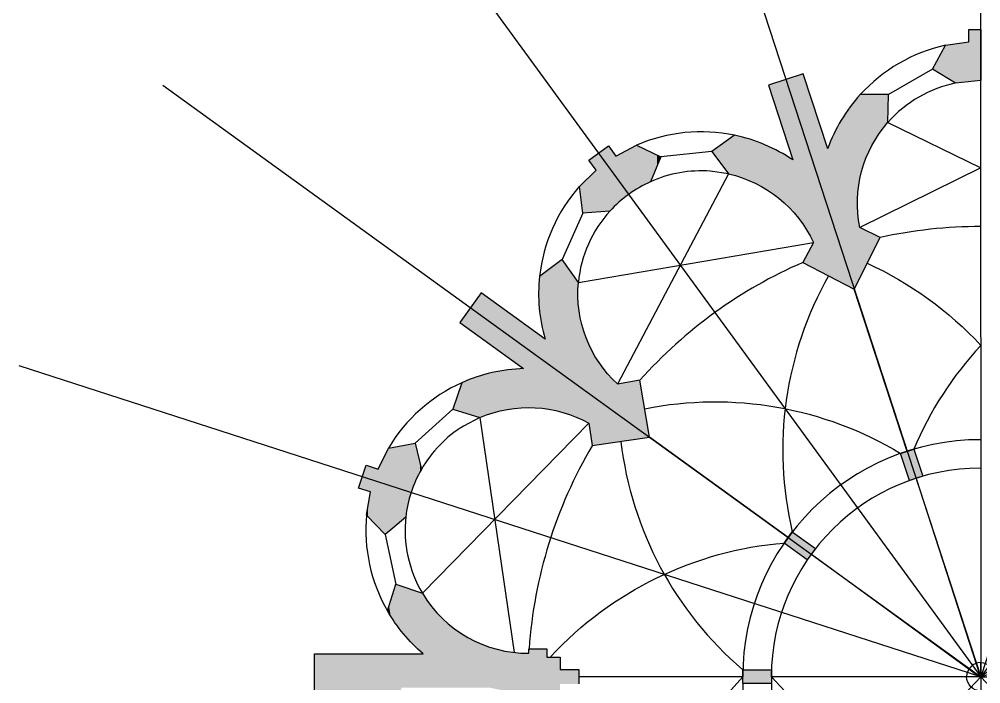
# Model space of a CAD drawing. Extents: x 77 to 121, y -270 to -21.
# Drawn here: x 76.76 to 97.76, y -253.08 to -238.56 of the extents above; entities that cross this region are included whole.
import ezdxf

# ---------------------------------------------------------------- set-up
doc = ezdxf.new("R2010")
doc.units = 0
for name, color, linetype in [('BASE_PLAN', 7, 'CONTINUOUS'), ('LINE_OF_SYMMETRY', 7, 'CONTINUOUS'), ('POCHE', 7, 'CONTINUOUS'), ('VAULT_LINES', 7, 'CONTINUOUS')]:
    doc.layers.add(name, color=color, linetype=linetype)

# ---------------------------------------------------------------- blocks, each defined once
blk = doc.blocks.new('*U17')
at = {"layer": 'POCHE', "linetype": 'CONTINUOUS'}
for points in [[(85.204, -249.436), (84.825, -247.929), (85.204, -247.86)], [(85.212, -249.368), (85.204, -247.86), (85.212, -247.859)], [(85.204, -249.436), (85.204, -247.86), (85.212, -249.368)], [(85.223, -249.3), (85.212, -247.859), (85.223, -247.857)], [(85.212, -249.368), (85.212, -247.859), (85.223, -249.3)], [(85.234, -249.232), (85.223, -247.857), (85.234, -247.855)], [(85.223, -249.3), (85.223, -247.857), (85.234, -249.232)], [(85.248, -249.165), (85.234, -247.855), (85.248, -247.853)], [(85.234, -249.232), (85.234, -247.855), (85.248, -249.165)], [(85.263, -249.098), (85.248, -247.853), (85.263, -247.85)], [(85.248, -249.165), (85.248, -247.853), (85.263, -249.098)], [(85.28, -249.031), (85.263, -247.85), (85.28, -247.847)], [(85.263, -249.098), (85.263, -247.85), (85.28, -249.031)], [(85.299, -248.964), (85.28, -247.847), (85.299, -247.843)], [(85.28, -249.031), (85.28, -247.847), (85.299, -248.964)], [(85.32, -248.898), (85.299, -247.843), (85.32, -247.839)], [(85.299, -248.964), (85.299, -247.843), (85.32, -248.898)], [(85.342, -248.833), (85.32, -247.839), (85.342, -247.835)], [(85.32, -248.898), (85.32, -247.839), (85.342, -248.833)], [(85.366, -248.768), (85.342, -247.835), (85.366, -247.831)], [(85.342, -248.833), (85.342, -247.835), (85.366, -248.768)], [(85.392, -248.704), (85.366, -247.831), (85.392, -247.826)], [(85.366, -248.768), (85.366, -247.831), (85.392, -248.704)], [(85.407, -248.67), (85.392, -247.826), (85.407, -247.824)], [(85.392, -248.704), (85.392, -247.826), (85.407, -248.67)], [(85.407, -248.67), (85.407, -247.824), (85.419, -248.64)], [(85.419, -248.64), (85.407, -247.824), (85.419, -247.876)], [(85.419, -248.64), (85.419, -247.876), (85.448, -248.578)], [(85.448, -248.578), (85.419, -247.876), (85.448, -247.996)], [(84.733, -249.794), (84.703, -248.153), (84.733, -248.096)], [(84.756, -249.818), (84.733, -248.096), (84.756, -248.052)], [(84.733, -249.794), (84.733, -248.096), (84.756, -249.818)], [(84.763, -249.813), (84.756, -248.052), (84.763, -248.039)], [(84.756, -249.818), (84.756, -248.052), (84.763, -249.813)], [(84.794, -249.786), (84.763, -248.039), (84.794, -247.984)], [(84.763, -249.813), (84.763, -248.039), (84.794, -249.786)], [(84.825, -249.759), (84.794, -247.984), (84.825, -247.929)], [(84.794, -249.786), (84.794, -247.984), (84.825, -249.759)], [(84.825, -249.759), (84.825, -247.929), (85.204, -249.436)], [(85.448, -248.578), (85.448, -247.996), (85.458, -248.558)], [(85.458, -248.558), (85.448, -247.996), (85.458, -248.036)], [(85.458, -248.558), (85.458, -248.036), (85.478, -248.516)], [(85.478, -248.516), (85.458, -248.036), (85.478, -248.123)], [(84.336, -248.856), (84.173, -248.803), (84.336, -248.303)], [(84.336, -248.856), (84.336, -248.303), (84.433, -248.888)], [(84.433, -248.888), (84.336, -248.303), (84.433, -248.335)], [(84.648, -249.706), (84.622, -248.328), (84.648, -248.269)], [(84.675, -249.734), (84.648, -248.269), (84.675, -248.21)], [(84.648, -249.706), (84.648, -248.269), (84.675, -249.734)], [(84.703, -249.763), (84.675, -248.21), (84.703, -248.153)], [(84.675, -249.734), (84.675, -248.21), (84.703, -249.763)], [(84.703, -249.763), (84.703, -248.153), (84.733, -249.794)], [(85.478, -248.516), (85.478, -248.123), (85.51, -248.455)], [(85.51, -248.455), (85.478, -248.123), (85.51, -248.256)], [(85.51, -248.455), (85.51, -248.256), (85.544, -248.395)], [(84.433, -249.482), (84.433, -248.335), (84.597, -249.652)], [(84.597, -249.652), (84.433, -248.335), (84.597, -248.388)], [(84.622, -249.678), (84.597, -248.388), (84.622, -248.328)], [(84.597, -249.652), (84.597, -248.388), (84.622, -249.678)], [(84.622, -249.678), (84.622, -248.328), (84.648, -249.706)], [(84.433, -249.482), (84.419, -248.95), (84.433, -248.888)], [(84.382, -249.428), (84.371, -249.202), (84.382, -249.138)], [(84.393, -249.439), (84.382, -249.138), (84.393, -249.075)], [(84.382, -249.428), (84.382, -249.138), (84.393, -249.439)], [(84.405, -249.452), (84.393, -249.075), (84.405, -249.012)], [(84.393, -249.439), (84.393, -249.075), (84.405, -249.452)], [(84.419, -249.466), (84.405, -249.012), (84.419, -248.95)], [(84.405, -249.452), (84.405, -249.012), (84.419, -249.466)], [(84.419, -249.466), (84.419, -248.95), (84.433, -249.482)], [(84.355, -249.4), (84.348, -249.393), (84.355, -249.329)], [(84.362, -249.408), (84.355, -249.329), (84.362, -249.265)], [(84.355, -249.4), (84.355, -249.329), (84.362, -249.408)], [(84.371, -249.417), (84.362, -249.265), (84.371, -249.202)], [(84.362, -249.408), (84.362, -249.265), (84.371, -249.417)], [(84.371, -249.417), (84.371, -249.202), (84.382, -249.428)]]:
    blk.add_solid(points, dxfattribs=at)
blk = doc.blocks.new('*U18')
at = {"layer": 'POCHE', "linetype": 'CONTINUOUS'}
for points in [[(88.49, -247.113), (88.413, -243.963), (88.49, -243.906)], [(88.565, -247.132), (88.49, -243.906), (88.565, -243.85)], [(88.49, -247.113), (88.49, -243.906), (88.565, -247.132)], [(88.617, -247.146), (88.565, -243.85), (88.617, -243.812)], [(88.565, -247.132), (88.565, -243.85), (88.617, -247.146)], [(88.617, -247.146), (88.617, -243.812), (88.64, -247.152)], [(88.64, -247.152), (88.617, -243.812), (88.64, -243.845)], [(88.64, -247.152), (88.64, -243.845), (88.714, -247.175)], [(88.714, -247.175), (88.64, -243.845), (88.714, -243.95)], [(88.223, -245.465), (88.201, -244.119), (88.223, -244.104)], [(88.246, -245.548), (88.223, -244.104), (88.246, -244.086)], [(88.223, -245.465), (88.223, -244.104), (88.246, -245.548)], [(88.259, -247.07), (88.246, -244.086), (88.259, -244.077)], [(88.246, -247.069), (88.246, -244.086), (88.259, -247.07)], [(88.336, -247.082), (88.259, -244.077), (88.336, -244.019)], [(88.259, -247.07), (88.259, -244.077), (88.336, -247.082)], [(88.413, -247.097), (88.336, -244.019), (88.413, -243.963)], [(88.336, -247.082), (88.336, -244.019), (88.413, -247.097)], [(88.413, -247.097), (88.413, -243.963), (88.49, -247.113)], [(88.714, -247.175), (88.714, -243.95), (88.787, -247.2)], [(88.787, -247.2), (88.714, -243.95), (88.787, -244.053)], [(88.787, -247.2), (88.787, -244.053), (88.859, -247.227)], [(88.859, -247.227), (88.787, -244.053), (88.859, -244.154)], [(88.116, -244.848), (88.111, -244.333), (88.116, -244.262)], [(88.117, -244.869), (88.116, -244.262), (88.117, -244.246)], [(88.116, -244.848), (88.116, -244.262), (88.117, -244.869)], [(88.124, -244.934), (88.117, -244.246), (88.124, -244.177)], [(88.117, -244.869), (88.117, -244.246), (88.124, -244.934)], [(88.126, -244.955), (88.124, -244.177), (88.126, -244.175)], [(88.124, -244.934), (88.124, -244.177), (88.126, -244.955)], [(88.137, -245.041), (88.126, -244.175), (88.137, -244.167)], [(88.126, -244.955), (88.126, -244.175), (88.137, -245.041)], [(88.15, -245.127), (88.137, -244.167), (88.15, -244.157)], [(88.137, -245.041), (88.137, -244.167), (88.15, -245.127)], [(88.165, -245.212), (88.15, -244.157), (88.165, -244.146)], [(88.15, -245.127), (88.15, -244.157), (88.165, -245.212)], [(88.182, -245.297), (88.165, -244.146), (88.182, -244.134)], [(88.165, -245.212), (88.165, -244.146), (88.182, -245.297)], [(88.201, -245.382), (88.182, -244.134), (88.201, -244.119)], [(88.182, -245.297), (88.182, -244.134), (88.201, -245.382)], [(88.201, -245.382), (88.201, -244.119), (88.223, -245.465)], [(88.859, -247.227), (88.859, -244.154), (88.93, -247.255)], [(88.93, -247.255), (88.859, -244.154), (88.93, -244.254)], [(88.93, -247.255), (88.93, -244.254), (88.959, -247.268)], [(88.959, -247.268), (88.93, -244.254), (88.959, -244.296)], [(88.959, -244.536), (88.959, -244.296), (88.961, -244.461)], [(88.961, -244.461), (88.959, -244.296), (88.961, -244.298)], [(88.961, -244.461), (88.961, -244.298), (88.965, -244.386)], [(88.965, -244.386), (88.961, -244.298), (88.965, -244.304)], [(88.965, -244.386), (88.965, -244.304), (88.971, -244.312)], [(88.104, -244.608), (88.103, -244.522), (88.104, -244.512)], [(88.105, -244.671), (88.104, -244.512), (88.105, -244.435)], [(88.104, -244.608), (88.104, -244.512), (88.105, -244.671)], [(88.106, -244.695), (88.105, -244.435), (88.106, -244.421)], [(88.105, -244.671), (88.105, -244.435), (88.106, -244.695)], [(88.109, -244.761), (88.106, -244.421), (88.109, -244.349)], [(88.106, -244.695), (88.106, -244.421), (88.109, -244.761)], [(88.111, -244.782), (88.109, -244.349), (88.111, -244.333)], [(88.109, -244.761), (88.109, -244.349), (88.111, -244.782)], [(88.111, -244.782), (88.111, -244.333), (88.116, -244.848)], [(88.959, -247.268), (88.959, -244.536), (88.96, -247.269)], [(88.96, -247.269), (88.959, -244.536), (88.96, -244.612)], [(86.85, -245.522), (86.615, -244.861), (86.85, -244.539)], [(86.85, -245.522), (86.85, -244.539), (87.776, -246.193)], [(87.776, -246.193), (86.85, -244.539), (87.776, -245.209)], [(88.96, -247.269), (88.96, -244.612), (88.963, -247.27)], [(88.963, -247.27), (88.96, -244.612), (88.963, -244.688)], [(88.963, -247.27), (88.963, -244.688), (88.967, -247.272)], [(88.967, -247.272), (88.963, -244.688), (88.967, -244.764)], [(86.615, -245.352), (86.381, -245.182), (86.615, -244.861)], [(86.615, -245.352), (86.615, -244.861), (86.85, -245.522)], [(88.967, -247.272), (88.967, -244.764), (88.974, -247.275)], [(88.974, -247.275), (88.967, -244.764), (88.974, -244.841)], [(88.974, -247.275), (88.974, -244.841), (88.984, -247.279)], [(88.984, -247.279), (88.974, -244.841), (88.984, -244.917)], [(88.984, -247.279), (88.984, -244.917), (88.995, -247.284)], [(88.995, -247.284), (88.984, -244.917), (88.995, -244.994)], [(88.995, -247.284), (88.995, -244.994), (88.999, -247.286)], [(88.999, -247.286), (88.995, -244.994), (88.999, -245.015)], [(88.999, -247.286), (88.999, -245.015), (89.009, -247.29)], [(89.009, -247.29), (88.999, -245.015), (89.009, -245.07)], [(89.009, -247.29), (89.009, -245.07), (89.025, -247.298)], [(89.025, -247.298), (89.009, -245.07), (89.025, -245.146)], [(89.025, -247.298), (89.025, -245.146), (89.044, -247.307)], [(89.044, -247.307), (89.025, -245.146), (89.044, -245.222)], [(87.776, -247.046), (87.776, -245.209), (87.789, -247.046)], [(87.789, -247.046), (87.776, -245.209), (87.789, -245.218)], [(87.789, -247.046), (87.789, -245.218), (87.868, -247.044)], [(87.868, -247.044), (87.789, -245.218), (87.868, -245.275)], [(87.868, -247.044), (87.868, -245.275), (87.946, -247.045)], [(87.946, -247.045), (87.868, -245.275), (87.946, -245.332)], [(87.946, -247.045), (87.946, -245.332), (88.025, -247.048)], [(88.025, -247.048), (87.946, -245.332), (88.025, -245.388)], [(89.044, -247.307), (89.044, -245.222), (89.064, -247.316)], [(89.064, -247.316), (89.044, -245.222), (89.064, -245.297)], [(89.064, -247.316), (89.064, -245.297), (89.068, -247.318)], [(89.068, -247.318), (89.064, -245.297), (89.068, -245.309)], [(89.068, -247.318), (89.068, -245.309), (89.087, -247.328)], [(89.087, -247.328), (89.068, -245.309), (89.087, -245.372)], [(89.087, -247.328), (89.087, -245.372), (89.112, -247.34)], [(89.112, -247.34), (89.087, -245.372), (89.112, -245.446)], [(88.025, -247.048), (88.025, -245.388), (88.103, -247.053)], [(88.103, -247.053), (88.025, -245.388), (88.103, -245.445)], [(88.103, -247.053), (88.103, -245.445), (88.181, -247.061)], [(88.181, -247.061), (88.103, -245.445), (88.181, -245.502)], [(88.181, -247.061), (88.181, -245.502), (88.246, -247.069)], [(88.246, -247.069), (88.181, -245.502), (88.246, -245.548)], [(89.112, -247.34), (89.112, -245.446), (89.135, -247.352)], [(89.135, -247.352), (89.112, -245.446), (89.135, -245.508)], [(89.135, -247.352), (89.135, -245.508), (89.139, -247.354)], [(89.139, -247.354), (89.135, -245.508), (89.139, -245.52)], [(89.139, -247.354), (89.139, -245.52), (89.168, -247.37)], [(89.168, -247.37), (89.139, -245.52), (89.168, -245.592)], [(89.168, -247.37), (89.168, -245.592), (89.2, -247.387)], [(89.2, -247.387), (89.168, -245.592), (89.2, -245.664)], [(89.2, -247.387), (89.2, -245.664), (89.2, -247.387)], [(89.2, -247.387), (89.2, -245.664), (89.2, -245.666)], [(89.2, -247.387), (89.2, -245.666), (89.233, -247.604)], [(89.233, -247.604), (89.2, -245.666), (89.233, -245.735)], [(89.233, -247.604), (89.233, -245.735), (89.268, -247.84)], [(89.268, -247.84), (89.233, -245.735), (89.268, -245.804)], [(89.268, -247.84), (89.268, -245.804), (89.274, -247.876)], [(89.274, -247.876), (89.268, -245.804), (89.274, -245.814)], [(89.274, -247.876), (89.274, -245.814), (89.306, -247.872)], [(89.306, -247.872), (89.274, -245.814), (89.306, -245.873)], [(89.306, -247.872), (89.306, -245.873), (89.345, -247.866)], [(89.345, -247.866), (89.306, -245.873), (89.345, -245.94)], [(89.345, -247.866), (89.345, -245.94), (89.386, -247.86)], [(89.386, -247.86), (89.345, -245.94), (89.386, -246.006)], [(87.478, -247.074), (87.43, -246.22), (87.478, -246.214)], [(87.517, -247.069), (87.478, -246.214), (87.517, -246.21)], [(87.478, -247.074), (87.478, -246.214), (87.517, -247.069)], [(87.555, -247.064), (87.517, -246.21), (87.555, -246.206)], [(87.517, -247.069), (87.517, -246.21), (87.555, -247.064)], [(87.603, -247.059), (87.555, -246.206), (87.603, -246.202)], [(87.555, -247.064), (87.555, -246.206), (87.603, -247.059)], [(87.633, -247.055), (87.603, -246.202), (87.633, -246.2)], [(87.603, -247.059), (87.603, -246.202), (87.633, -247.055)], [(87.69, -247.051), (87.633, -246.2), (87.69, -246.196)], [(87.633, -247.055), (87.633, -246.2), (87.69, -247.051)], [(87.711, -247.049), (87.69, -246.196), (87.711, -246.195)], [(87.69, -247.051), (87.69, -246.196), (87.711, -247.049)], [(87.776, -247.046), (87.711, -246.195), (87.776, -246.193)], [(87.711, -247.049), (87.711, -246.195), (87.776, -247.046)], [(89.386, -247.86), (89.386, -246.006), (89.429, -247.853)], [(89.429, -247.853), (89.386, -246.006), (89.429, -246.07)], [(89.429, -247.853), (89.429, -246.07), (89.474, -247.847)], [(89.474, -247.847), (89.429, -246.07), (89.474, -246.134)], [(89.474, -247.847), (89.474, -246.134), (89.52, -247.84)], [(89.52, -247.84), (89.474, -246.134), (89.52, -246.195)], [(89.52, -247.84), (89.52, -246.195), (89.568, -247.833)], [(89.568, -247.833), (89.52, -246.195), (89.568, -246.255)], [(86.67, -247.215), (86.588, -246.434), (86.67, -246.404)], [(86.752, -247.241), (86.67, -246.404), (86.752, -246.375)], [(86.67, -247.215), (86.67, -246.404), (86.752, -247.241)], [(86.819, -247.261), (86.752, -246.375), (86.819, -246.353)], [(86.752, -247.241), (86.752, -246.375), (86.819, -247.261)], [(86.835, -247.255), (86.819, -246.353), (86.835, -246.349)], [(86.819, -247.261), (86.819, -246.353), (86.835, -247.255)], [(86.888, -247.233), (86.835, -246.349), (86.888, -246.333)], [(86.835, -247.255), (86.835, -246.349), (86.888, -247.233)], [(86.918, -247.222), (86.888, -246.333), (86.918, -246.324)], [(86.888, -247.233), (86.888, -246.333), (86.918, -247.222)], [(86.959, -247.206), (86.918, -246.324), (86.959, -246.313)], [(86.918, -247.222), (86.918, -246.324), (86.959, -247.206)], [(87.002, -247.191), (86.959, -246.313), (87.002, -246.301)], [(86.959, -247.206), (86.959, -246.313), (87.002, -247.191)], [(87.03, -247.182), (87.002, -246.301), (87.03, -246.295)], [(87.002, -247.191), (87.002, -246.301), (87.03, -247.182)], [(87.087, -247.164), (87.03, -246.295), (87.087, -246.281)], [(87.03, -247.182), (87.03, -246.295), (87.087, -247.164)], [(87.103, -247.159), (87.087, -246.281), (87.103, -246.278)], [(87.087, -247.164), (87.087, -246.281), (87.103, -247.159)], [(87.172, -247.139), (87.103, -246.278), (87.172, -246.262)], [(87.103, -247.159), (87.103, -246.278), (87.172, -247.139)], [(87.172, -247.139), (87.172, -246.262), (87.176, -247.138)], [(87.176, -247.138), (87.172, -246.262), (87.176, -246.262)], [(87.25, -247.119), (87.176, -246.262), (87.25, -246.248)], [(87.176, -247.138), (87.176, -246.262), (87.25, -247.119)], [(87.258, -247.117), (87.25, -246.248), (87.258, -246.246)], [(87.25, -247.119), (87.25, -246.248), (87.258, -247.117)], [(87.326, -247.102), (87.258, -246.246), (87.326, -246.235)], [(87.258, -247.117), (87.258, -246.246), (87.326, -247.102)], [(87.344, -247.098), (87.326, -246.235), (87.344, -246.232)], [(87.326, -247.102), (87.326, -246.235), (87.344, -247.098)], [(87.402, -247.087), (87.344, -246.232), (87.402, -246.224)], [(87.344, -247.098), (87.344, -246.232), (87.402, -247.087)], [(87.43, -247.082), (87.402, -246.224), (87.43, -246.22)], [(87.402, -247.087), (87.402, -246.224), (87.43, -247.082)], [(87.43, -247.082), (87.43, -246.22), (87.478, -247.074)], [(89.568, -247.833), (89.568, -246.255), (89.617, -247.825)], [(89.617, -247.825), (89.568, -246.255), (89.617, -246.313)], [(89.617, -247.825), (89.617, -246.313), (89.667, -247.818)], [(89.667, -247.818), (89.617, -246.313), (89.667, -246.37)], [(89.667, -247.818), (89.667, -246.37), (89.719, -247.81)], [(89.719, -247.81), (89.667, -246.37), (89.719, -246.425)], [(89.719, -247.81), (89.719, -246.425), (89.772, -247.802)], [(89.772, -247.802), (89.719, -246.425), (89.772, -246.478)], [(86.429, -247.141), (86.233, -247.081), (86.429, -246.501)], [(86.508, -247.165), (86.429, -246.501), (86.508, -246.467)], [(86.429, -247.141), (86.429, -246.501), (86.508, -247.165)], [(86.588, -247.19), (86.508, -246.467), (86.588, -246.434)], [(86.508, -247.165), (86.508, -246.467), (86.588, -247.19)], [(86.588, -247.19), (86.588, -246.434), (86.67, -247.215)], [(89.772, -247.802), (89.772, -246.478), (89.827, -247.794)], [(89.827, -247.794), (89.772, -246.478), (89.827, -246.529)], [(90.316, -247.721), (89.827, -246.529), (90.316, -246.447)], [(89.827, -247.794), (89.827, -246.529), (90.316, -247.721)], [(90.316, -247.721), (90.316, -246.447), (90.524, -247.69)]]:
    blk.add_solid(points, dxfattribs=at)
blk = doc.blocks.new('*U19')
at = {"layer": 'POCHE', "linetype": 'CONTINUOUS'}
for points in [[(89.625, -242.755), (89.359, -241.52), (89.625, -241.328)], [(89.625, -242.755), (89.625, -241.328), (89.659, -242.753)], [(89.659, -242.753), (89.625, -241.328), (89.659, -241.375)], [(89.659, -242.753), (89.659, -241.375), (89.706, -242.703)], [(89.706, -242.703), (89.659, -241.375), (89.706, -241.439)], [(90.126, -242.346), (90.07, -241.391), (90.126, -241.364)], [(90.183, -242.307), (90.126, -241.364), (90.183, -241.337)], [(90.126, -242.346), (90.126, -241.364), (90.126, -242.345)], [(90.126, -242.345), (90.126, -241.364), (90.126, -241.364)], [(90.126, -242.345), (90.126, -241.364), (90.183, -242.307)], [(90.183, -242.307), (90.183, -241.337), (90.184, -242.307)], [(90.184, -242.307), (90.183, -241.337), (90.184, -241.337)], [(90.241, -242.271), (90.184, -241.337), (90.241, -241.312)], [(90.184, -242.307), (90.184, -241.337), (90.241, -242.271)], [(90.241, -242.271), (90.241, -241.312), (90.243, -242.27)], [(90.243, -242.27), (90.241, -241.312), (90.243, -241.312)], [(90.243, -242.27), (90.243, -241.312), (90.302, -242.235)], [(90.302, -242.235), (90.243, -241.312), (90.302, -241.341)], [(90.302, -242.235), (90.302, -241.341), (90.362, -242.201)], [(90.362, -242.201), (90.302, -241.341), (90.362, -241.37)], [(90.362, -242.201), (90.362, -241.37), (90.423, -242.169)], [(90.423, -242.169), (90.362, -241.37), (90.423, -241.399)], [(89.359, -241.858), (89.198, -241.637), (89.359, -241.52)], [(89.359, -242.777), (89.359, -241.52), (89.625, -242.755)], [(89.706, -242.703), (89.706, -241.439), (89.754, -242.654)], [(89.754, -242.654), (89.706, -241.439), (89.754, -241.505)], [(89.754, -242.654), (89.754, -241.505), (89.786, -242.623)], [(89.786, -242.623), (89.754, -241.505), (89.786, -241.549)], [(89.803, -242.606), (89.786, -241.549), (89.803, -241.538)], [(89.786, -242.623), (89.786, -241.549), (89.803, -242.606)], [(89.841, -242.571), (89.803, -241.538), (89.841, -241.515)], [(89.803, -242.606), (89.803, -241.538), (89.841, -242.571)], [(89.854, -242.559), (89.841, -241.515), (89.854, -241.508)], [(89.841, -242.571), (89.841, -241.515), (89.854, -242.559)], [(89.897, -242.521), (89.854, -241.508), (89.897, -241.483)], [(89.854, -242.559), (89.854, -241.508), (89.897, -242.521)], [(89.906, -242.514), (89.897, -241.483), (89.906, -241.478)], [(89.897, -242.521), (89.897, -241.483), (89.906, -242.514)], [(89.954, -242.474), (89.906, -241.478), (89.954, -241.451)], [(89.906, -242.514), (89.906, -241.478), (89.954, -242.474)], [(89.96, -242.469), (89.954, -241.451), (89.96, -241.448)], [(89.954, -242.474), (89.954, -241.451), (89.96, -242.469)], [(90.011, -242.429), (89.96, -241.448), (90.011, -241.421)], [(89.96, -242.469), (89.96, -241.448), (90.011, -242.429)], [(90.014, -242.427), (90.011, -241.421), (90.014, -241.42)], [(90.011, -242.429), (90.011, -241.421), (90.014, -242.427)], [(90.068, -242.387), (90.014, -241.42), (90.068, -241.392)], [(90.014, -242.427), (90.014, -241.42), (90.068, -242.387)], [(90.07, -242.385), (90.068, -241.392), (90.07, -241.391)], [(90.068, -242.387), (90.068, -241.392), (90.07, -242.385)], [(90.07, -242.385), (90.07, -241.391), (90.126, -242.346)], [(90.423, -242.169), (90.423, -241.399), (90.485, -242.138)], [(90.485, -242.138), (90.423, -241.399), (90.485, -241.429)], [(90.485, -242.138), (90.485, -241.429), (90.547, -242.109)], [(90.547, -242.109), (90.485, -241.429), (90.547, -241.458)], [(90.547, -242.109), (90.547, -241.458), (90.69, -241.769)], [(90.69, -241.769), (90.547, -241.458), (90.69, -241.526)], [(90.69, -241.769), (90.69, -241.526), (90.774, -241.567)], [(89.215, -242.788), (89.169, -242.03), (89.215, -241.986)], [(89.262, -242.784), (89.215, -241.986), (89.262, -241.942)], [(89.215, -242.788), (89.215, -241.986), (89.262, -242.784)], [(89.31, -242.78), (89.262, -241.942), (89.31, -241.899)], [(89.262, -242.784), (89.262, -241.942), (89.31, -242.78)], [(89.359, -242.777), (89.31, -241.899), (89.359, -241.858)], [(89.31, -242.78), (89.31, -241.899), (89.359, -242.777)], [(89.035, -242.534), (88.992, -242.216), (89.035, -242.169)], [(89.071, -242.799), (89.035, -242.169), (89.071, -242.13)], [(89.035, -242.534), (89.035, -242.169), (89.071, -242.799)], [(89.079, -242.799), (89.071, -242.13), (89.079, -242.122)], [(89.071, -242.799), (89.071, -242.13), (89.079, -242.799)], [(89.123, -242.795), (89.079, -242.122), (89.123, -242.075)], [(89.079, -242.799), (89.079, -242.122), (89.123, -242.795)], [(89.169, -242.792), (89.123, -242.075), (89.169, -242.03)], [(89.123, -242.795), (89.123, -242.075), (89.169, -242.792)], [(89.169, -242.792), (89.169, -242.03), (89.215, -242.788)]]:
    blk.add_solid(points, dxfattribs=at)
blk = doc.blocks.new('*U20')
at = {"layer": 'POCHE', "linetype": 'CONTINUOUS'}
for points in [[(97.491, -239.054), (97.491, -238.782), (97.547, -239.906)], [(97.547, -239.906), (97.491, -238.782), (97.547, -238.782)], [(97.547, -239.906), (97.547, -238.782), (97.616, -239.901)], [(97.616, -239.901), (97.547, -238.782), (97.616, -238.782)], [(97.616, -239.901), (97.616, -238.782), (97.686, -239.899)], [(97.686, -239.899), (97.616, -238.782), (97.686, -238.782)], [(97.686, -239.899), (97.686, -238.782), (97.755, -239.898)], [(97.755, -239.898), (97.686, -238.782), (97.755, -238.782)], [(97.273, -239.941), (97.236, -239.083), (97.273, -239.078)], [(97.3, -239.937), (97.273, -239.078), (97.3, -239.074)], [(97.273, -239.941), (97.273, -239.078), (97.3, -239.937)], [(97.341, -239.93), (97.3, -239.074), (97.341, -239.069)], [(97.3, -239.937), (97.3, -239.074), (97.341, -239.93)], [(97.363, -239.926), (97.341, -239.069), (97.363, -239.066)], [(97.341, -239.93), (97.341, -239.069), (97.363, -239.926)], [(97.41, -239.92), (97.363, -239.066), (97.41, -239.062)], [(97.363, -239.926), (97.363, -239.066), (97.41, -239.92)], [(97.427, -239.918), (97.41, -239.062), (97.427, -239.06)], [(97.41, -239.92), (97.41, -239.062), (97.427, -239.918)], [(97.478, -239.912), (97.427, -239.06), (97.478, -239.056)], [(97.427, -239.918), (97.427, -239.06), (97.478, -239.912)], [(97.491, -239.911), (97.478, -239.056), (97.491, -239.054)], [(97.478, -239.912), (97.478, -239.056), (97.491, -239.911)], [(97.491, -239.911), (97.491, -239.054), (97.547, -239.906)], [(96.983, -239.818), (96.89, -239.302), (96.983, -239.13)], [(97.046, -239.857), (96.983, -239.13), (97.046, -239.116)], [(96.983, -239.818), (96.983, -239.13), (97.046, -239.857)], [(97.109, -239.895), (97.046, -239.116), (97.109, -239.104)], [(97.046, -239.857), (97.046, -239.116), (97.109, -239.895)], [(97.172, -239.934), (97.109, -239.104), (97.172, -239.093)], [(97.109, -239.895), (97.109, -239.104), (97.172, -239.934)], [(97.206, -239.954), (97.172, -239.093), (97.206, -239.088)], [(97.172, -239.934), (97.172, -239.093), (97.206, -239.954)], [(97.236, -239.948), (97.206, -239.088), (97.236, -239.083)], [(97.206, -239.954), (97.206, -239.088), (97.236, -239.948)], [(97.236, -239.948), (97.236, -239.083), (97.273, -239.941)], [(96.89, -239.762), (96.703, -239.648), (96.89, -239.302)], [(96.89, -239.762), (96.89, -239.302), (96.983, -239.818)]]:
    blk.add_solid(points, dxfattribs=at)
blk = doc.blocks.new('*U21')
at = {"layer": 'POCHE', "linetype": 'CONTINUOUS'}
for points in [[(93.5, -241.166), (93.12, -240), (93.5, -239.877)], [(93.653, -241.635), (93.5, -239.877), (93.653, -239.828)], [(93.5, -241.166), (93.5, -239.877), (93.653, -241.635)], [(93.687, -242.797), (93.653, -239.828), (93.687, -239.817)], [(93.653, -242.759), (93.653, -239.828), (93.687, -242.797)], [(93.737, -242.857), (93.687, -239.817), (93.737, -239.801)], [(93.687, -242.797), (93.687, -239.817), (93.737, -242.857)], [(93.786, -242.917), (93.737, -239.801), (93.786, -239.785)], [(93.737, -242.857), (93.737, -239.801), (93.786, -242.917)], [(93.832, -242.979), (93.786, -239.785), (93.832, -239.77)], [(93.786, -242.917), (93.786, -239.785), (93.832, -242.979)], [(93.877, -243.042), (93.832, -239.77), (93.877, -239.756)], [(93.832, -242.979), (93.832, -239.77), (93.877, -243.042)], [(93.88, -243.046), (93.877, -239.756), (93.88, -239.755)], [(93.877, -243.042), (93.877, -239.756), (93.88, -243.046)], [(93.88, -243.046), (93.88, -239.755), (93.919, -243.105)], [(93.919, -243.105), (93.88, -239.755), (93.919, -239.875)], [(93.919, -243.105), (93.919, -239.875), (93.959, -243.17)], [(93.959, -243.17), (93.919, -239.875), (93.959, -239.998)], [(93.959, -243.17), (93.959, -239.998), (93.998, -243.235)], [(93.998, -243.235), (93.959, -239.998), (93.998, -240.116)], [(93.998, -243.235), (93.998, -240.116), (94.034, -243.301)], [(94.034, -243.301), (93.998, -240.116), (94.034, -240.227)], [(94.034, -243.301), (94.034, -240.227), (94.068, -243.368)], [(94.068, -243.368), (94.034, -240.227), (94.068, -240.332)], [(94.068, -243.368), (94.068, -240.332), (94.1, -243.435)], [(94.1, -243.435), (94.068, -240.332), (94.1, -240.43)], [(95.011, -244.42), (94.993, -240.36), (95.011, -240.338)], [(95.061, -244.319), (95.011, -240.338), (95.061, -240.278)], [(95.011, -244.42), (95.011, -240.338), (95.061, -244.319)], [(95.063, -242.504), (95.061, -240.278), (95.063, -240.277)], [(95.061, -242.581), (95.061, -240.278), (95.063, -242.504)], [(95.066, -242.427), (95.063, -240.277), (95.066, -240.273)], [(95.063, -242.504), (95.063, -240.277), (95.066, -242.427)], [(95.067, -242.415), (95.066, -240.273), (95.067, -240.272)], [(95.066, -242.427), (95.066, -240.273), (95.067, -242.415)], [(95.071, -242.349), (95.067, -240.272), (95.071, -240.267)], [(95.067, -242.415), (95.067, -240.272), (95.071, -242.349)], [(95.079, -242.272), (95.071, -240.267), (95.079, -240.258)], [(95.071, -242.349), (95.071, -240.267), (95.079, -242.272)], [(95.089, -242.195), (95.079, -240.258), (95.089, -240.246)], [(95.079, -242.272), (95.079, -240.258), (95.089, -242.195)], [(95.102, -242.117), (95.089, -240.246), (95.102, -240.232)], [(95.089, -242.195), (95.089, -240.246), (95.102, -242.117)], [(95.117, -242.041), (95.102, -240.232), (95.117, -240.216)], [(95.102, -242.117), (95.102, -240.232), (95.117, -242.041)], [(95.124, -242.007), (95.117, -240.216), (95.124, -240.207)], [(95.117, -242.041), (95.117, -240.216), (95.124, -242.007)], [(95.124, -242.007), (95.124, -240.207), (95.134, -241.964)], [(95.134, -241.964), (95.124, -240.207), (95.134, -240.207)], [(95.134, -241.964), (95.134, -240.207), (95.153, -241.888)], [(95.153, -241.888), (95.134, -240.207), (95.153, -240.207)], [(95.153, -241.888), (95.153, -240.207), (95.174, -241.813)], [(95.174, -241.813), (95.153, -240.207), (95.174, -240.207)], [(95.174, -241.813), (95.174, -240.207), (95.198, -241.738)], [(95.198, -241.738), (95.174, -240.207), (95.198, -240.207)], [(95.223, -241.665), (95.198, -240.207), (95.223, -240.206)], [(95.198, -241.738), (95.198, -240.207), (95.223, -241.665)], [(95.223, -241.665), (95.223, -240.206), (95.251, -241.592)], [(95.251, -241.592), (95.223, -240.206), (95.251, -240.206)], [(95.251, -241.592), (95.251, -240.206), (95.281, -241.52)], [(95.281, -241.52), (95.251, -240.206), (95.281, -240.206)], [(95.313, -241.449), (95.281, -240.206), (95.313, -240.205)], [(95.281, -241.52), (95.281, -240.206), (95.313, -241.449)], [(95.313, -241.449), (95.313, -240.205), (95.347, -241.379)], [(95.347, -241.379), (95.313, -240.205), (95.347, -240.205)], [(95.347, -241.379), (95.347, -240.205), (95.383, -241.31)], [(95.383, -241.31), (95.347, -240.205), (95.383, -240.205)], [(95.42, -241.243), (95.383, -240.205), (95.42, -240.204)], [(95.383, -241.31), (95.383, -240.205), (95.42, -241.243)], [(95.42, -241.243), (95.42, -240.204), (95.46, -241.177)], [(95.46, -241.177), (95.42, -240.204), (95.46, -240.204)], [(95.46, -241.177), (95.46, -240.204), (95.501, -241.112)], [(95.501, -241.112), (95.46, -240.204), (95.501, -240.204)], [(95.544, -241.049), (95.501, -240.204), (95.544, -240.203)], [(95.501, -241.112), (95.501, -240.204), (95.544, -241.049)], [(95.544, -241.049), (95.544, -240.203), (95.588, -240.988)], [(95.588, -240.988), (95.544, -240.203), (95.588, -240.203)], [(95.634, -240.928), (95.588, -240.203), (95.634, -240.202)], [(95.588, -240.988), (95.588, -240.203), (95.634, -240.928)], [(95.634, -240.928), (95.634, -240.202), (95.681, -240.869)], [(95.681, -240.869), (95.634, -240.202), (95.681, -240.202)], [(95.729, -240.813), (95.681, -240.202), (95.729, -240.201)], [(95.681, -240.869), (95.681, -240.202), (95.729, -240.813)], [(95.729, -240.813), (95.729, -240.201), (95.738, -240.201)], [(94.1, -243.993), (94.1, -240.43), (94.413, -244.155)], [(94.413, -244.155), (94.1, -240.43), (94.413, -241.389)], [(94.853, -244.383), (94.804, -240.616), (94.853, -240.545)], [(94.904, -244.409), (94.853, -240.545), (94.904, -240.475)], [(94.853, -244.383), (94.853, -240.545), (94.904, -244.409)], [(94.957, -244.436), (94.904, -240.475), (94.957, -240.406)], [(94.904, -244.409), (94.904, -240.475), (94.957, -244.436)], [(94.993, -244.455), (94.957, -240.406), (94.993, -240.36)], [(94.957, -244.436), (94.957, -240.406), (94.993, -244.455)], [(94.993, -244.455), (94.993, -240.36), (95.011, -244.42)], [(94.756, -244.333), (94.71, -240.763), (94.756, -240.689)], [(94.804, -244.357), (94.756, -240.689), (94.804, -240.616)], [(94.756, -244.333), (94.756, -240.689), (94.804, -244.357)], [(94.804, -244.357), (94.804, -240.616), (94.853, -244.383)], [(94.624, -244.264), (94.584, -240.991), (94.624, -240.914)], [(94.666, -244.286), (94.624, -240.914), (94.666, -240.838)], [(94.624, -244.264), (94.624, -240.914), (94.666, -244.286)], [(94.71, -244.309), (94.666, -240.838), (94.71, -240.763)], [(94.666, -244.286), (94.666, -240.838), (94.71, -244.309)], [(94.71, -244.309), (94.71, -240.763), (94.756, -244.333)], [(92.321, -241.957), (92.248, -241.189), (92.321, -241.138)], [(92.381, -241.973), (92.321, -241.138), (92.381, -241.095)], [(92.321, -241.957), (92.321, -241.138), (92.381, -241.973)], [(92.381, -241.973), (92.381, -241.095), (92.394, -241.976)], [(92.394, -241.976), (92.381, -241.095), (92.394, -241.098)], [(92.394, -241.976), (92.394, -241.098), (92.466, -241.998)], [(92.466, -241.998), (92.394, -241.098), (92.466, -241.114)], [(92.466, -241.998), (92.466, -241.114), (92.466, -241.998)], [(92.466, -241.998), (92.466, -241.114), (92.466, -241.114)], [(92.466, -241.998), (92.466, -241.114), (92.538, -242.022)], [(92.538, -242.022), (92.466, -241.114), (92.538, -241.132)], [(92.538, -242.022), (92.538, -241.132), (92.55, -242.026)], [(92.55, -242.026), (92.538, -241.132), (92.55, -241.135)], [(92.55, -242.026), (92.55, -241.135), (92.61, -242.048)], [(92.61, -242.048), (92.55, -241.135), (92.61, -241.151)], [(92.61, -242.048), (92.61, -241.151), (92.633, -242.057)], [(92.633, -242.057), (92.61, -241.151), (92.633, -241.158)], [(92.633, -242.057), (92.633, -241.158), (92.681, -242.076)], [(92.681, -242.076), (92.633, -241.158), (92.681, -241.172)], [(92.681, -242.076), (92.681, -241.172), (92.717, -242.091)], [(92.717, -242.091), (92.681, -241.172), (92.717, -241.183)], [(94.51, -244.205), (94.476, -241.228), (94.51, -241.148)], [(94.546, -244.224), (94.51, -241.148), (94.546, -241.069)], [(94.51, -244.205), (94.51, -241.148), (94.546, -244.224)], [(94.584, -244.243), (94.546, -241.069), (94.584, -240.991)], [(94.546, -244.224), (94.546, -241.069), (94.584, -244.243)], [(94.584, -244.243), (94.584, -240.991), (94.624, -244.264)], [(92.248, -241.939), (91.881, -241.45), (92.248, -241.189)], [(92.248, -241.939), (92.248, -241.189), (92.321, -241.957)], [(92.717, -242.091), (92.717, -241.183), (92.752, -242.106)], [(92.752, -242.106), (92.717, -241.183), (92.752, -241.194)], [(92.752, -242.106), (92.752, -241.194), (92.799, -242.128)], [(92.799, -242.128), (92.752, -241.194), (92.799, -241.21)], [(92.799, -242.128), (92.799, -241.21), (92.822, -242.139)], [(92.822, -242.139), (92.799, -241.21), (92.822, -241.218)], [(92.822, -242.139), (92.822, -241.218), (92.882, -242.168)], [(92.882, -242.168), (92.822, -241.218), (92.882, -241.239)], [(92.882, -242.168), (92.882, -241.239), (92.892, -242.173)], [(92.892, -242.173), (92.882, -241.239), (92.892, -241.243)], [(92.892, -242.173), (92.892, -241.243), (92.961, -242.21)], [(92.961, -242.21), (92.892, -241.243), (92.961, -241.269)], [(92.961, -242.21), (92.961, -241.269), (92.963, -242.212)], [(92.963, -242.212), (92.961, -241.269), (92.963, -241.27)], [(92.963, -242.212), (92.963, -241.27), (93.028, -242.249)], [(93.028, -242.249), (92.963, -241.27), (93.028, -241.296)], [(93.028, -242.249), (93.028, -241.296), (93.044, -242.258)], [(93.044, -242.258), (93.028, -241.296), (93.044, -241.303)], [(93.044, -242.258), (93.044, -241.303), (93.095, -242.29)], [(93.095, -242.29), (93.044, -241.303), (93.095, -241.325)], [(93.095, -242.29), (93.095, -241.325), (93.124, -242.308)], [(93.124, -242.308), (93.095, -241.325), (93.124, -241.338)], [(93.124, -242.308), (93.124, -241.338), (93.16, -242.332)], [(93.16, -242.332), (93.124, -241.338), (93.16, -241.355)], [(93.16, -242.332), (93.16, -241.355), (93.202, -242.362)], [(93.202, -242.362), (93.16, -241.355), (93.202, -241.375)], [(93.202, -242.362), (93.202, -241.375), (93.225, -242.377)], [(93.225, -242.377), (93.202, -241.375), (93.225, -241.386)], [(93.225, -242.377), (93.225, -241.386), (93.28, -242.418)], [(93.28, -242.418), (93.225, -241.386), (93.28, -241.414)], [(94.443, -244.17), (94.413, -241.389), (94.443, -241.308)], [(94.476, -244.187), (94.443, -241.308), (94.476, -241.228)], [(94.443, -244.17), (94.443, -241.308), (94.476, -244.187)], [(94.476, -244.187), (94.476, -241.228), (94.51, -244.205)], [(93.28, -242.418), (93.28, -241.414), (93.288, -242.424)], [(93.288, -242.424), (93.28, -241.414), (93.288, -241.418)], [(93.288, -242.424), (93.288, -241.418), (93.35, -242.472)], [(93.35, -242.472), (93.288, -241.418), (93.35, -241.45)], [(93.35, -242.472), (93.35, -241.45), (93.357, -242.478)], [(93.357, -242.478), (93.35, -241.45), (93.357, -241.454)], [(93.357, -242.478), (93.357, -241.454), (93.41, -242.522)], [(93.41, -242.522), (93.357, -241.454), (93.41, -241.484)], [(93.41, -242.522), (93.41, -241.484), (93.433, -242.543)], [(93.433, -242.543), (93.41, -241.484), (93.433, -241.497)], [(93.433, -242.543), (93.433, -241.497), (93.469, -242.574)], [(93.469, -242.574), (93.433, -241.497), (93.469, -241.518)], [(93.469, -242.574), (93.469, -241.518), (93.508, -242.61)], [(93.508, -242.61), (93.469, -241.518), (93.508, -241.541)], [(93.508, -242.61), (93.508, -241.541), (93.526, -242.628)], [(93.526, -242.628), (93.508, -241.541), (93.526, -241.553)], [(93.526, -242.628), (93.526, -241.553), (93.581, -242.682)], [(93.581, -242.682), (93.526, -241.553), (93.581, -241.587)], [(93.581, -242.682), (93.581, -241.587), (93.581, -242.683)], [(93.581, -242.683), (93.581, -241.587), (93.581, -241.587)], [(93.581, -242.683), (93.581, -241.587), (93.635, -242.739)], [(93.635, -242.739), (93.581, -241.587), (93.635, -241.623)], [(94.413, -244.155), (94.413, -241.389), (94.443, -244.17)], [(93.635, -242.739), (93.635, -241.623), (93.653, -242.759)], [(93.653, -242.759), (93.635, -241.623), (93.653, -241.635)], [(95.061, -244.319), (95.061, -242.581), (95.062, -244.317)], [(95.062, -244.317), (95.061, -242.581), (95.062, -242.658)], [(95.062, -244.317), (95.062, -242.658), (95.066, -244.311)], [(95.066, -244.311), (95.062, -242.658), (95.066, -242.734)], [(95.066, -244.311), (95.066, -242.734), (95.071, -244.3)], [(95.071, -244.3), (95.066, -242.734), (95.071, -242.81)], [(95.071, -244.3), (95.071, -242.81), (95.079, -244.285)], [(95.079, -244.285), (95.071, -242.81), (95.079, -242.885)], [(95.079, -244.285), (95.079, -242.885), (95.088, -244.265)], [(95.088, -244.265), (95.079, -242.885), (95.088, -242.96)], [(95.088, -244.265), (95.088, -242.96), (95.1, -244.242)], [(95.1, -244.242), (95.088, -242.96), (95.1, -243.034)], [(95.1, -244.242), (95.1, -243.034), (95.114, -244.215)], [(95.114, -244.215), (95.1, -243.034), (95.114, -243.107)], [(95.114, -244.215), (95.114, -243.107), (95.558, -243.328)], [(94.1, -243.993), (93.871, -243.874), (94.1, -243.435)]]:
    blk.add_solid(points, dxfattribs=at)
blk = doc.blocks.new('*U22')
at = {"layer": 'POCHE', "linetype": 'CONTINUOUS'}
for points in [[(96.198, -248.64), (96.004, -248.046), (96.198, -247.984)], [(96.294, -248.609), (96.198, -247.984), (96.294, -247.953)], [(96.198, -248.64), (96.198, -247.984), (96.294, -248.609)], [(96.294, -248.609), (96.294, -247.953), (96.488, -248.546)]]:
    blk.add_solid(points, dxfattribs=at)
blk = doc.blocks.new('*U23')
at = {"layer": 'POCHE', "linetype": 'CONTINUOUS'}
for points in [[(92.558, -253.075), (92.558, -252.772), (92.558, -252.772)], [(92.558, -253.075), (92.558, -252.772), (93.185, -253.075)], [(93.185, -253.075), (92.558, -252.772), (93.185, -252.772)], [(93.185, -253.075), (93.185, -252.772), (93.185, -253.075)]]:
    blk.add_solid(points, dxfattribs=at)
blk = doc.blocks.new('*U24')
at = {"layer": 'POCHE', "linetype": 'CONTINUOUS'}
for points in [[(93.64, -250.133), (93.461, -250.003), (93.64, -249.757)], [(93.64, -250.133), (93.64, -249.757), (93.968, -250.37)], [(93.968, -250.37), (93.64, -249.757), (93.968, -249.995)], [(93.968, -250.37), (93.968, -249.995), (94.147, -250.124)]]:
    blk.add_solid(points, dxfattribs=at)
blk = doc.blocks.new('*U30')
at = {"layer": 'POCHE', "linetype": 'CONTINUOUS'}
for points in [[(84.957, -251.731), (84.916, -251.128), (84.957, -250.995)], [(84.986, -251.772), (84.957, -250.995), (84.986, -250.904)], [(84.957, -251.731), (84.957, -250.995), (84.986, -251.772)], [(84.986, -251.772), (84.986, -250.904), (85.001, -251.792)], [(85.001, -251.792), (84.986, -250.904), (85.001, -250.909)], [(85.001, -251.792), (85.001, -250.909), (85.047, -251.854)], [(85.047, -251.854), (85.001, -250.909), (85.047, -250.924)], [(85.047, -251.854), (85.047, -250.924), (85.094, -251.915)], [(85.094, -251.915), (85.047, -250.924), (85.094, -250.94)], [(85.094, -251.915), (85.094, -250.94), (85.143, -251.976)], [(85.143, -251.976), (85.094, -250.94), (85.143, -250.957)], [(85.143, -251.976), (85.143, -250.957), (85.194, -252.036)], [(85.194, -252.036), (85.143, -250.957), (85.194, -250.974)], [(85.194, -252.036), (85.194, -250.974), (85.246, -252.095)], [(85.246, -252.095), (85.194, -250.974), (85.246, -250.992)], [(85.246, -252.095), (85.246, -250.992), (85.3, -252.153)], [(85.3, -252.153), (85.246, -250.992), (85.3, -251.01)], [(85.3, -252.153), (85.3, -251.01), (85.355, -252.21)], [(85.355, -252.21), (85.3, -251.01), (85.355, -251.028)], [(85.355, -252.21), (85.355, -251.028), (85.41, -252.265)], [(85.41, -252.265), (85.355, -251.028), (85.41, -251.047)], [(84.916, -251.669), (84.876, -251.254), (84.916, -251.128)], [(84.916, -251.669), (84.916, -251.128), (84.957, -251.731)], [(85.41, -252.265), (85.41, -251.047), (85.467, -252.319)], [(85.467, -252.319), (85.41, -251.047), (85.467, -251.067)], [(85.467, -252.319), (85.467, -251.067), (85.525, -252.372)], [(85.525, -252.372), (85.467, -251.067), (85.525, -251.086)], [(85.525, -252.372), (85.525, -251.086), (85.567, -252.408)], [(85.567, -252.408), (85.525, -251.086), (85.567, -251.1)], [(85.567, -252.408), (85.567, -251.1), (85.583, -252.422)], [(85.583, -252.422), (85.567, -251.1), (85.583, -251.126)], [(85.583, -253.165), (85.583, -251.126), (85.611, -253.165)], [(85.611, -253.165), (85.583, -251.126), (85.611, -251.172)], [(85.611, -253.165), (85.611, -251.172), (85.657, -253.165)], [(85.657, -253.165), (85.611, -251.172), (85.657, -251.242)], [(85.657, -253.165), (85.657, -251.242), (85.706, -253.165)], [(85.706, -253.165), (85.657, -251.242), (85.706, -251.312)], [(84.838, -251.547), (84.803, -251.487), (84.838, -251.374)], [(84.876, -251.608), (84.838, -251.374), (84.876, -251.254)], [(84.838, -251.547), (84.838, -251.374), (84.876, -251.608)], [(84.876, -251.608), (84.876, -251.254), (84.916, -251.669)], [(85.706, -253.165), (85.706, -251.312), (85.757, -253.165)], [(85.757, -253.165), (85.706, -251.312), (85.757, -251.38)], [(85.757, -253.165), (85.757, -251.38), (85.811, -253.165)], [(85.811, -253.165), (85.757, -251.38), (85.811, -251.447)], [(85.811, -253.165), (85.811, -251.447), (85.867, -253.165)], [(85.867, -253.165), (85.811, -251.447), (85.867, -251.512)], [(85.867, -253.165), (85.867, -251.512), (85.926, -253.165)], [(85.926, -253.165), (85.867, -251.512), (85.926, -251.576)], [(85.926, -253.165), (85.926, -251.576), (85.987, -253.165)], [(85.987, -253.165), (85.926, -251.576), (85.987, -251.638)], [(85.987, -253.165), (85.987, -251.638), (86.05, -253.165)], [(86.05, -253.165), (85.987, -251.638), (86.05, -251.699)], [(86.05, -253.165), (86.05, -251.699), (86.115, -253.165)], [(86.115, -253.165), (86.05, -251.699), (86.115, -251.757)], [(86.115, -253.165), (86.115, -251.757), (86.183, -253.165)], [(86.183, -253.165), (86.115, -251.757), (86.183, -251.814)], [(86.183, -253.165), (86.183, -251.814), (86.253, -253.165)], [(86.253, -253.165), (86.183, -251.814), (86.253, -251.868)], [(86.253, -253.165), (86.253, -251.868), (86.324, -253.165)], [(86.324, -253.165), (86.253, -251.868), (86.324, -251.92)], [(86.324, -253.165), (86.324, -251.92), (86.398, -253.165)], [(86.398, -253.165), (86.324, -251.92), (86.398, -251.97)], [(86.398, -253.165), (86.398, -251.97), (86.473, -253.165)], [(86.473, -253.165), (86.398, -251.97), (86.473, -252.018)], [(86.473, -253.165), (86.473, -252.018), (86.549, -253.165)], [(86.549, -253.165), (86.473, -252.018), (86.549, -252.063)], [(86.549, -253.165), (86.549, -252.063), (86.628, -253.165)], [(86.628, -253.165), (86.549, -252.063), (86.628, -252.105)], [(86.628, -253.165), (86.628, -252.105), (86.707, -253.165)], [(86.707, -253.165), (86.628, -252.105), (86.707, -252.145)], [(86.707, -253.165), (86.707, -252.145), (86.788, -253.165)], [(86.788, -253.165), (86.707, -252.145), (86.788, -252.182)], [(86.788, -253.165), (86.788, -252.182), (86.87, -253.165)], [(86.87, -253.165), (86.788, -252.182), (86.87, -252.216)], [(86.87, -253.165), (86.87, -252.216), (86.953, -253.165)], [(86.953, -253.165), (86.87, -252.216), (86.953, -252.248)], [(86.953, -253.165), (86.953, -252.248), (87.037, -253.165)], [(87.037, -253.165), (86.953, -252.248), (87.037, -252.276)], [(87.037, -253.165), (87.037, -252.276), (87.049, -253.165)], [(87.049, -253.165), (87.037, -252.276), (87.049, -252.28)], [(87.049, -253.165), (87.049, -252.28), (87.122, -253.182)], [(87.122, -253.182), (87.049, -252.28), (87.122, -252.302)], [(87.122, -253.182), (87.122, -252.302), (87.137, -253.185)], [(87.137, -253.185), (87.122, -252.302), (87.137, -252.307)], [(83.214, -253.368), (83.214, -252.422), (84.003, -253.368)], [(84.003, -253.368), (83.214, -252.422), (84.003, -252.422)], [(84.003, -253.368), (84.003, -252.422), (84.553, -254.779)], [(84.553, -254.779), (84.003, -252.422), (84.553, -252.422)], [(84.553, -254.779), (84.553, -252.422), (85.109, -254.347)], [(85.109, -253.165), (84.553, -252.422), (85.109, -252.422)], [(85.109, -254.347), (84.553, -252.422), (85.109, -253.165)], [(85.109, -253.165), (85.109, -252.422), (85.583, -253.165)], [(85.583, -253.165), (85.109, -252.422), (85.583, -252.422)], [(87.137, -253.185), (87.137, -252.307), (87.207, -253.199)], [(87.207, -253.199), (87.137, -252.307), (87.207, -252.326)], [(87.207, -253.199), (87.207, -252.326), (87.225, -253.203)], [(87.225, -253.203), (87.207, -252.326), (87.225, -252.33)], [(87.225, -253.203), (87.225, -252.33), (87.292, -253.214)], [(87.292, -253.214), (87.225, -252.33), (87.292, -252.346)], [(87.292, -253.214), (87.292, -252.346), (87.298, -253.215)], [(87.298, -253.215), (87.292, -252.346), (87.298, -252.347)], [(87.298, -253.215), (87.298, -252.347), (87.375, -253.227)], [(87.375, -253.227), (87.298, -252.347), (87.375, -252.363)], [(87.375, -253.227), (87.375, -252.363), (87.378, -253.227)], [(87.378, -253.227), (87.375, -252.363), (87.378, -252.363)], [(87.378, -253.227), (87.378, -252.363), (87.455, -253.237)], [(87.455, -253.237), (87.378, -252.363), (87.455, -252.376)], [(87.455, -253.237), (87.455, -252.376), (87.464, -253.237)], [(87.464, -253.237), (87.455, -252.376), (87.464, -252.378)], [(87.464, -253.237), (87.464, -252.378), (87.539, -253.245)], [(87.539, -253.245), (87.464, -252.378), (87.539, -252.388)], [(87.539, -253.245), (87.539, -252.388), (87.551, -253.246)], [(87.551, -253.246), (87.539, -252.388), (87.551, -252.39)], [(87.551, -253.246), (87.551, -252.39), (87.625, -253.252)], [(87.625, -253.252), (87.551, -252.39), (87.625, -252.398)], [(87.625, -253.252), (87.625, -252.398), (87.637, -253.252)], [(87.637, -253.252), (87.625, -252.398), (87.637, -252.399)], [(87.637, -253.252), (87.637, -252.399), (87.713, -253.257)], [(87.713, -253.257), (87.637, -252.399), (87.713, -252.405)], [(87.713, -253.257), (87.713, -252.405), (87.722, -253.257)], [(87.722, -253.257), (87.713, -252.405), (87.722, -252.405)], [(87.722, -253.257), (87.722, -252.405), (87.802, -253.26)], [(87.802, -253.26), (87.722, -252.405), (87.802, -252.409)], [(87.802, -253.26), (87.802, -252.409), (87.808, -253.26)], [(87.808, -253.26), (87.802, -252.409), (87.808, -252.409)], [(87.808, -253.26), (87.808, -252.409), (87.893, -253.262)], [(87.893, -253.262), (87.808, -252.409), (87.893, -252.41)], [(87.893, -252.41), (87.893, -252.314), (88.283, -253.532)], [(88.283, -252.495), (87.893, -252.314), (88.283, -252.314)], [(88.283, -253.532), (87.893, -252.314), (88.283, -253.352)], [(88.283, -253.352), (87.893, -252.314), (88.283, -252.495)], [(87.893, -253.262), (87.893, -252.41), (88.283, -253.532)], [(88.283, -253.352), (88.283, -252.495), (88.572, -253.352)], [(88.572, -252.766), (88.283, -252.495), (88.572, -252.495)], [(88.572, -253.352), (88.283, -252.495), (88.572, -253.081)], [(88.572, -253.081), (88.283, -252.495), (88.572, -252.766)], [(88.572, -253.081), (88.572, -252.766), (88.98, -253.081)], [(88.98, -253.081), (88.572, -252.766), (88.98, -252.766)], [(87.893, -253.532), (87.893, -253.262), (88.283, -253.532)], [(84.003, -254.34), (84.003, -253.368), (84.553, -254.779)]]:
    blk.add_solid(points, dxfattribs=at)

msp = doc.modelspace()

# ---------------------------------------------------------------- linework, layer by layer
at = {"layer": 'BASE_PLAN'}
for p, q in [((96.703, -239.648), (95.738, -240.201)), ((93.88, -239.755), (93.12, -240)), ((94.413, -241.389), (93.88, -239.755)), ((93.12, -240), (93.653, -241.635)), ((95.738, -240.201), (95.124, -240.207)), ((95.729, -240.813), (95.738, -240.201)), ((92.381, -241.095), (91.881, -241.45)), ((89.198, -241.637), (89.625, -241.328)), ((89.625, -241.328), (89.786, -241.549)), ((89.786, -241.549), (90.241, -241.312)), ((90.241, -241.312), (90.774, -241.567)), ((93.992, -241.385), (93.989, -241.376)), ((93.989, -241.376), (93.992, -241.385)), ((90.774, -241.567), (90.547, -242.109)), ((91.881, -241.45), (90.774, -241.567)), ((91.881, -241.45), (92.248, -241.939)), ((89.359, -241.858), (89.198, -241.637)), ((88.992, -242.216), (89.359, -241.858)), ((92.248, -241.939), (91.849, -241.88)), ((89.071, -242.799), (88.992, -242.216)), ((89.071, -242.799), (88.617, -243.812)), ((89.659, -242.753), (89.071, -242.799)), ((95.558, -243.328), (95.114, -243.107)), ((94.1, -243.435), (93.871, -243.874)), ((94.993, -244.455), (95.558, -243.328)), ((88.617, -243.812), (88.124, -244.177)), ((88.971, -244.312), (88.617, -243.812)), ((93.871, -243.874), (94.993, -244.455)), ((86.85, -244.539), (86.381, -245.182)), ((88.246, -245.548), (86.85, -244.539)), ((86.381, -245.182), (87.776, -246.193)), ((87.903, -245.792), (87.895, -245.787)), ((87.895, -245.787), (87.903, -245.792)), ((86.429, -246.501), (86.233, -247.081)), ((90.316, -246.447), (89.827, -246.529)), ((90.524, -247.69), (90.316, -246.447)), ((86.233, -247.081), (85.407, -247.824)), ((86.233, -247.081), (86.819, -247.261)), ((86.819, -247.261), (86.462, -247.447)), ((89.2, -247.387), (89.274, -247.876)), ((84.825, -247.929), (85.407, -247.824)), ((85.407, -247.824), (85.544, -248.395)), ((89.274, -247.876), (90.524, -247.69)), ((84.597, -248.388), (84.825, -247.929)), ((96.004, -248.046), (96.294, -247.953)), ((96.198, -248.64), (96.004, -248.046)), ((96.294, -247.953), (96.488, -248.546)), ((84.173, -248.803), (84.336, -248.303)), ((84.336, -248.303), (84.597, -248.388)), ((96.488, -248.546), (96.198, -248.64)), ((84.433, -248.888), (84.173, -248.803)), ((84.348, -249.393), (84.433, -248.888)), ((84.756, -249.818), (84.348, -249.393)), ((85.204, -249.436), (84.923, -249.676)), ((84.923, -249.676), (84.756, -249.818)), ((93.461, -250.003), (93.64, -249.757)), ((93.64, -249.757), (94.147, -250.124)), ((84.756, -249.818), (84.986, -250.904)), ((93.968, -250.37), (93.461, -250.003)), ((94.147, -250.124), (93.968, -250.37)), ((84.803, -251.487), (84.986, -250.904)), ((84.986, -250.904), (85.567, -251.1)), ((83.214, -253.368), (83.214, -252.422)), ((83.214, -252.422), (85.583, -252.422)), ((87.893, -252.41), (87.893, -252.314)), ((87.893, -252.314), (88.283, -252.314)), ((88.283, -252.314), (88.283, -252.495)), ((88.283, -252.495), (88.572, -252.495)), ((88.572, -252.495), (88.572, -252.766)), ((88.572, -252.766), (88.98, -252.766)), ((88.98, -252.766), (88.98, -252.923)), ((88.98, -252.923), (88.98, -253.081)), ((92.558, -253.075), (92.558, -252.772)), ((92.558, -252.772), (93.185, -252.772)), ((93.185, -252.772), (93.185, -253.075)), ((92.558, -253.075), (92.558, -257.656)), ((93.185, -253.075), (92.558, -253.075)), ((93.185, -253.075), (93.185, -257.656))]:
    msp.add_line(p, q, dxfattribs=at)
for centre, radius, start, end in [((97.752, -242.598), 3.553, 102.5064, 137.7085), ((97.753, -242.594), 2.696, 101.5068, 138.6423), ((97.738, -242.585), 3.534, 137.72, 160.2168), ((91.653, -244.582), 3.562, 78.207, 113.3461), ((91.655, -244.577), 3.557, 55.8147, 78.2132), ((91.653, -244.576), 2.703, 85.8318, 114.1413), ((91.633, -244.558), 3.53, 138.4436, 173.7994), ((91.644, -244.56), 2.684, 114.1048, 137.689), ((91.638, -244.557), 2.679, 137.4398, 174.737), ((91.627, -244.556), 3.524, 173.8131, 196.3534), ((87.882, -249.752), 3.561, 91.6981, 114.0792), ((87.874, -249.738), 3.545, 114.0646, 149.3165), ((87.874, -249.734), 2.688, 121.709, 150.1215), ((97.745, -252.933), 5.187, 89.8918, 179.8913), ((87.856, -249.725), 2.668, 150.0944, 173.778), ((97.746, -252.932), 4.564, 89.8918, 179.8913), ((87.857, -249.727), 3.525, 174.5526, 209.9405), ((87.863, -249.727), 2.675, 173.5483, 210.8786), ((87.869, -249.733), 2.677, 210.7081, 270.5142)]:
    msp.add_arc(centre, radius, start, end, dxfattribs=at)
at = {"layer": 'BASE_PLAN', "extrusion": (0, 0, -1)}
for centre, radius, start, end in [((-97.738, -242.581), 2.676, 348.6621, 41.3668), ((-91.657, -244.565), 2.692, 102.6846, 155.1827), ((-91.637, -244.556), 2.678, 312.5472, 5.2278), ((-87.882, -249.747), 2.703, 66.8545, 119.202), ((-87.932, -249.669), 3.619, 310.4639, 329.8445)]:
    msp.add_arc(centre, radius, start, end, dxfattribs=at)
at = {"layer": 'LINE_OF_SYMMETRY'}
for p, q in [((97.746, -230.907), (97.755, -252.923)), ((90.935, -232.012), (97.755, -252.923)), ((104.575, -232.012), (97.755, -252.923)), ((84.782, -235.135), (97.755, -252.923)), ((110.728, -235.135), (97.755, -252.923)), ((79.9, -240), (97.755, -252.923)), ((115.61, -240), (97.755, -252.923)), ((97.755, -252.923), (76.765, -246.129)), ((97.755, -252.923), (118.745, -246.129))]:
    msp.add_line(p, q, dxfattribs=at)
at = {"layer": 'VAULT_LINES'}
for p, q in [((97.491, -239.054), (97.491, -238.782)), ((97.491, -238.782), (97.755, -238.782)), ((97.755, -238.782), (97.755, -239.898)), ((96.983, -239.13), (97.491, -239.054)), ((96.703, -239.648), (96.983, -239.13)), ((97.206, -239.954), (96.703, -239.648)), ((97.755, -239.898), (97.206, -239.954)), ((95.729, -240.813), (97.755, -241.809)), ((92.248, -241.939), (89.827, -246.529)), ((97.755, -241.809), (95.114, -243.107)), ((88.971, -244.312), (94.1, -243.435)), ((96.149, -248), (94.993, -244.455)), ((86.819, -247.261), (87.568, -252.392)), ((85.567, -251.1), (89.2, -247.387)), ((93.551, -249.88), (90.524, -247.69)), ((96.343, -248.593), (97.747, -252.932)), ((94.058, -250.247), (97.744, -252.936)), ((97.755, -252.923), (97.755, -252.615)), ((97.755, -252.923), (97.755, -252.615)), ((92.558, -252.923), (88.598, -257.379)), ((92.558, -252.923), (88.98, -252.923)), ((97.755, -252.923), (93.185, -252.923)), ((93.185, -252.923), (97.755, -257.807)), ((97.755, -252.923), (93.185, -257.807)), ((97.755, -252.923), (102.325, -252.923)), ((97.755, -252.923), (102.325, -257.807)), ((97.755, -252.923), (97.755, -253.232)), ((97.755, -252.923), (97.755, -253.232))]:
    msp.add_line(p, q, dxfattribs=at)
for centre, radius, start, end in [((97.755, -253.295), 10.206, 89.9996, 102.432), ((97.915, -253.203), 10.168, 113.4331, 138.3607), ((101.185, -247.973), 7.753, 150.5753, 193.3037), ((103.46, -250.969), 7.775, 137.2046, 157.1748), ((97.972, -253.017), 10.103, 149.4192, 176.0145), ((97.615, -246.873), 7.77, 186.727, 229.3919), ((97.755, -252.924), 0.309, 89.8918, 179.8913)]:
    msp.add_arc(centre, radius, start, end, dxfattribs=at)
at = {"layer": 'VAULT_LINES', "extrusion": (0, 0, -1)}
for centre, radius, start, end in [((-92.027, -250.99), 7.807, 114.5913, 137.2025), ((-91.953, -254.75), 7.833, 78.7182, 121.1471), ((-94.103, -257.796), 7.819, 42.815, 85.2949), ((-97.756, -252.924), 0.309, 89.8918, 179.8913), ((-97.755, -252.923), 0.309, 269.8918, 359.8913)]:
    msp.add_arc(centre, radius, start, end, dxfattribs=at)

# ---------------------------------------------------------------- block references
at = {"layer": 'POCHE'}
for name in ['*U20', '*U21', '*U19', '*U18', '*U17', '*U22', '*U24', '*U30', '*U23']:
    msp.add_blockref(name, (0, 0), dxfattribs=at)

doc.saveas('drawing.dxf')
